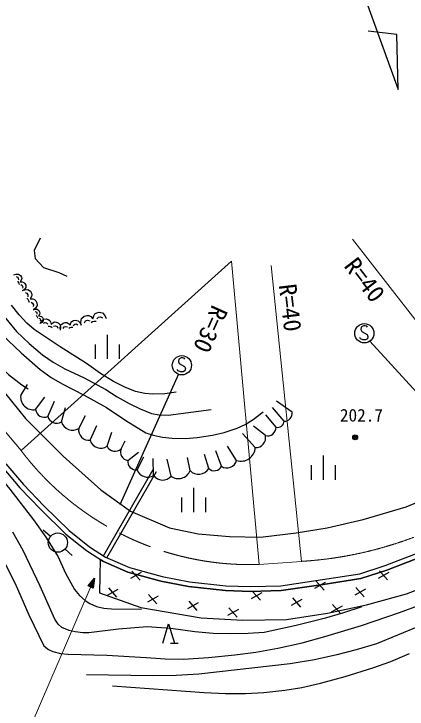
# Model space of a CAD drawing. Units: millimetres, scale not verified. Extents: x 40000 to 680000, y 20000 to 380000.
# Drawn here: x 379636 to 420602, y 245265 to 317721 of the extents above; entities that cross this region are included whole.
import ezdxf
from ezdxf.enums import TextEntityAlignment as Align

# ---------------------------------------------------------------- set-up
doc = ezdxf.new("R2010")
doc.units = ezdxf.units.MM
doc.header["$LTSCALE"] = 1000
doc.linetypes.add('CHAIN', pattern=[18.5, 12, -1.5, 3.5, -1.5])
for name, color, linetype, lineweight in [('S-BGD', 7, 'Continuous', 25), ('S-BGD-EXST', 7, 'Continuous', 25), ('S-BMK', 2, 'CHAIN', 13), ('S-BMK-SRVR', 3, 'Continuous', 25), ('S-STR-HTXT', 7, 'Continuous', 13)]:
    doc.layers.add(name, color=color, linetype=linetype, lineweight=lineweight)
doc.styles.add('ＭＳ ゴシック', font='')
doc.styles.get('ＭＳ ゴシック').set_extended_font_data('MS Gothic')

msp = doc.modelspace()

# ---------------------------------------------------------------- linework, layer by layer
at = {"layer": 'S-BGD'}
for p, q in [((382386, 294350), (381754, 293075)), ((381754, 293075), (381856, 292212)), ((381856, 292212), (382733, 291287)), ((382733, 291287), (384304, 290774)), ((379641, 290524), (379859, 290599)), ((379859, 290599), (380114, 290607)), ((380114, 290607), (380322, 290460)), ((384304, 290774), (385161, 290383)), ((379867, 290343), (380022, 290296)), ((380002, 289851), (380089, 289768)), ((380022, 290296), (380094, 290162)), ((380094, 290162), (380099, 289991)), ((380405, 289983), (380293, 289791)), ((380322, 290460), (380413, 290292)), ((380451, 290139), (380405, 289983)), ((380413, 290292), (380451, 290139)), ((380089, 289768), (380144, 289667)), ((380144, 289667), (380182, 289514)), ((380293, 289791), (380514, 289781)), ((380352, 289520), (380491, 289421)), ((380491, 289421), (380563, 289287)), ((380514, 289781), (380668, 289735)), ((380563, 289287), (380517, 289131)), ((380668, 289735), (380774, 289619)), ((380872, 289194), (380726, 288984)), ((380774, 289619), (380864, 289450)), ((380864, 289450), (380872, 289194)), ((380523, 288879), (380785, 288978)), ((380726, 288984), (380544, 288841)), ((380785, 288978), (381093, 288997)), ((380803, 288668), (380992, 288617)), ((380992, 288617), (381084, 288457)), ((381084, 288457), (381096, 288250)), ((381093, 288997), (381350, 288826)), ((381350, 288826), (381465, 288625)), ((381465, 288625), (381517, 288442)), ((381517, 288442), (381467, 288252)), ((380983, 288077), (381092, 287980)), ((381092, 287980), (381161, 287860)), ((381161, 287860), (381213, 287676)), ((381467, 288252), (381337, 288016)), ((381337, 288016), (381605, 288011)), ((381418, 287689), (381590, 287575)), ((381605, 288011), (381793, 287961)), ((381793, 287961), (381925, 287823)), ((381925, 287823), (382040, 287623)), ((381590, 287575), (381682, 287414)), ((381682, 287414), (381631, 287225)), ((381670, 286879), (381856, 286937)), ((381889, 287053), (381673, 286874)), ((381856, 286937), (382070, 286937)), ((382058, 287313), (381889, 287053)), ((382040, 287623), (382058, 287313)), ((382070, 286937), (382242, 286807)), ((381856, 286721), (381985, 286678)), ((381956, 286303), (382027, 286231)), ((381985, 286678), (382042, 286562)), ((382027, 286231), (382070, 286144)), ((382042, 286562), (382042, 286418)), ((382299, 286404), (382199, 286245)), ((382199, 286245), (382385, 286231)), ((382242, 286807), (382313, 286663)), ((382342, 286533), (382299, 286404)), ((382313, 286663), (382342, 286533)), ((382385, 286231), (382514, 286188)), ((386694, 285966), (386964, 286209)), ((386964, 286209), (387224, 286280)), ((387224, 286280), (387446, 286284)), ((387446, 286284), (387645, 286169)), ((387872, 285950), (387958, 286255)), ((387958, 286255), (388071, 286455)), ((388071, 286455), (388266, 286564)), ((388266, 286564), (388526, 286635)), ((388526, 286635), (388881, 286563)), ((388881, 286563), (389122, 286291)), ((389122, 286291), (389259, 285991)), ((382070, 286144), (382099, 286015)), ((382242, 286015), (382356, 285928)), ((382356, 285928), (382414, 285813)), ((382414, 285813), (382371, 285683)), ((382376, 285457), (382501, 285695)), ((382542, 285554), (382385, 285439)), ((382501, 285695), (382709, 285905)), ((382514, 286188), (382599, 286087)), ((382671, 285727), (382542, 285554)), ((382599, 286087), (382671, 285943)), ((382671, 285943), (382671, 285727)), ((382709, 285905), (383001, 285947)), ((382709, 285485), (382876, 285569)), ((382876, 285569), (383043, 285513)), ((383001, 285947), (383210, 285877)), ((383043, 285513), (383182, 285373)), ((383210, 285877), (383363, 285779)), ((383363, 285779), (383446, 285611)), ((383446, 285611), (383502, 285359)), ((383502, 285359), (383697, 285527)), ((383697, 285527), (383863, 285611)), ((383863, 285611), (384044, 285597)), ((384044, 285597), (384253, 285527)), ((384253, 285527), (384461, 285317)), ((384539, 285304), (384763, 285497)), ((384763, 285497), (384977, 285549)), ((384977, 285549), (385158, 285548)), ((385158, 285548), (385318, 285451)), ((385498, 285267), (385574, 285514)), ((385574, 285514), (385671, 285675)), ((385671, 285675), (385831, 285760)), ((385831, 285760), (386044, 285813)), ((386044, 285813), (386332, 285747)), ((386332, 285747), (386523, 285520)), ((386523, 285520), (386628, 285273)), ((386622, 285608), (386694, 285966)), ((386655, 285279), (386622, 285608)), ((386977, 285536), (387091, 285736)), ((387091, 285736), (387299, 285793)), ((387299, 285793), (387536, 285745)), ((387645, 286169), (387872, 285950)), ((387696, 285564), (387838, 285659)), ((387838, 285659), (387995, 285702)), ((387995, 285702), (388217, 285706)), ((388265, 285944), (388445, 286106)), ((388445, 286106), (388653, 286163)), ((388653, 286163), (388852, 286049)), ((383210, 285177), (383349, 285177)), ((383349, 285177), (383474, 285135)), ((383474, 285135), (383627, 285037)), ((383766, 285177), (383961, 285205)), ((383961, 285205), (384128, 285149)), ((384128, 285149), (384211, 284981)), ((384461, 285317), (384503, 285023)), ((384503, 285023), (384461, 284757)), ((384473, 285015), (384539, 285304)), ((384493, 284746), (384473, 285015)), ((384761, 284949), (384857, 285109)), ((384857, 285109), (385028, 285152)), ((385028, 285152), (385220, 285108)), ((385318, 285451), (385498, 285267)), ((385347, 284957), (385465, 285031)), ((385465, 285031), (385593, 285063)), ((385593, 285063), (385774, 285062)), ((385818, 285255), (385968, 285383)), ((385968, 285383), (386139, 285426)), ((386139, 285426), (386298, 285328)), ((389346, 284271), (389346, 281754)), ((388097, 283264), (388097, 281754)), ((390595, 283264), (390595, 281754)), ((377596, 279566), (380837, 275559)), ((380347, 277946), (381052, 279101)), ((381891, 276479), (382861, 277768)), ((383170, 275768), (383876, 277368)), ((408623, 276213), (406991, 277368)), ((384581, 275190), (385023, 276702)), ((407785, 275279), (406594, 276702)), ((380837, 275559), (384786, 271617)), ((386390, 274524), (387096, 275857)), ((406947, 274657), (405888, 275946)), ((387581, 273279), (388287, 274835)), ((405844, 273768), (404609, 274746)), ((389346, 272657), (389831, 274124)), ((404785, 272524), (403462, 273990)), ((390801, 272390), (391242, 273235)), ((402844, 271190), (401874, 272657)), ((391507, 271190), (392610, 272035)), ((399933, 270346), (399492, 271813)), ((401256, 270568), (400683, 272168)), ((384786, 271617), (388699, 268126)), ((392478, 270213), (393183, 271546)), ((394198, 269635), (394154, 271368)), ((396007, 269546), (395610, 271324)), ((397992, 270124), (397727, 271502)), ((411843, 271693), (411843, 269176)), ((378423, 270512), (380262, 268338)), ((378803, 270838), (380633, 268676)), ((410594, 270687), (410594, 269176)), ((413092, 270687), (413092, 269176)), ((388981, 261234), (394150, 270245)), ((389327, 261033), (394496, 270043)), ((380262, 268338), (382401, 266091)), ((380633, 268676), (382756, 266446)), ((388699, 268126), (391791, 265911)), ((398345, 268316), (398345, 265799)), ((420518, 266361), (423834, 267750)), ((397096, 267309), (397096, 265799)), ((399594, 267309), (399594, 265799)), ((382401, 266091), (385047, 263494)), ((382756, 266446), (385377, 263874)), ((416009, 265010), (420518, 266361)), ((391791, 265911), (395853, 264146)), ((412283, 264146), (416009, 265010)), ((383457, 263269), (382696, 263921)), ((385377, 263874), (387500, 262189)), ((395853, 264146), (398834, 263546)), ((409042, 263621), (412283, 264146)), ((385047, 263494), (387210, 261779)), ((398834, 263546), (402113, 263245)), ((402113, 263245), (405317, 263170)), ((405317, 263170), (409042, 263621)), ((384965, 261948), (385712, 261280)), ((387210, 261779), (388960, 260650)), ((387500, 262189), (389194, 261097)), ((418327, 260214), (422212, 261716)), ((388626, 260866), (388549, 257366)), ((388960, 260650), (388626, 260866)), ((389194, 261097), (391679, 260027)), ((422399, 261250), (418491, 259739)), ((418491, 259739), (422399, 261250)), ((391515, 259551), (388960, 260650)), ((388960, 260650), (391515, 259551)), ((415683, 259372), (418327, 260214)), ((420544, 257279), (428547, 260420)), ((394953, 258604), (391515, 259551)), ((391515, 259551), (394953, 258604)), ((391679, 260027), (395068, 259094)), ((392910, 259489), (391794, 258859)), ((391924, 259654), (392780, 258695)), ((418491, 259739), (415798, 258881)), ((415798, 258881), (418491, 259739)), ((418697, 259518), (417581, 258888)), ((417711, 259683), (418567, 258724)), ((387386, 258096), (388042, 258906)), ((388042, 258906), (387899, 257870)), ((395068, 259094), (397915, 258525)), ((407438, 258120), (411798, 258758)), ((411798, 258758), (415683, 259372)), ((415798, 258881), (411875, 258260)), ((411875, 258260), (415798, 258881)), ((387899, 257870), (387386, 258096)), ((387476, 258100), (387930, 258647)), ((387842, 257939), (387476, 258100)), ((387565, 258105), (387866, 258500)), ((387785, 258008), (387565, 258105)), ((387654, 258110), (387771, 258278)), ((387727, 258078), (387654, 258110)), ((387771, 258278), (387727, 258078)), ((387866, 258500), (387785, 258008)), ((387930, 258647), (387842, 257939)), ((397839, 258027), (394953, 258604)), ((394953, 258604), (397839, 258027)), ((401665, 257618), (397839, 258027)), ((397839, 258027), (401665, 257618)), ((397915, 258525), (401700, 258120)), ((401700, 258120), (404275, 258029)), ((404275, 258029), (407438, 258120)), ((411875, 258260), (407481, 257618)), ((407481, 257618), (411875, 258260)), ((412077, 258458), (410961, 257827)), ((411092, 258622), (411947, 257663)), ((388549, 257366), (392878, 255839)), ((390473, 257731), (389357, 257101)), ((389487, 257895), (390342, 256936)), ((404273, 257526), (401665, 257618)), ((401665, 257618), (404273, 257526)), ((407481, 257618), (404273, 257526)), ((404273, 257526), (407481, 257618)), ((405458, 257397), (404341, 256767)), ((404472, 257561), (405327, 256602)), ((416260, 257760), (415143, 257130)), ((415274, 257924), (416129, 256966)), ((416388, 256145), (420544, 257279)), ((394655, 257034), (393539, 256403)), ((393670, 257198), (394525, 256239)), ((397852, 256500), (398707, 255542)), ((409640, 256699), (408524, 256069)), ((408654, 256864), (409510, 255905)), ((392878, 255839), (399156, 254792)), ((398838, 256336), (397721, 255706)), ((402034, 255803), (402890, 254844)), ((412318, 255272), (416388, 256145)), ((413822, 256002), (412706, 255372)), ((412837, 256166), (413692, 255207)), ((403020, 255639), (401904, 255008)), ((408032, 254618), (412318, 255272)), ((399156, 254792), (403486, 254531)), ((403486, 254531), (408032, 254618)), ((395158, 252149), (395757, 254163)), ((395757, 254163), (396357, 252149)), ((395957, 252149), (396757, 252149))]:
    msp.add_line(p, q, dxfattribs=at)
for points in [[(359156, 292152), (361123, 289872), (363163, 287672), (365248, 285500), (367381, 283115), (368921, 281194), (370594, 278935), (376539, 271396), (379195, 268173), (381693, 264986), (382956, 263173), (384244, 261134), (384989, 259485), (385943, 257734), (386461, 257115), (387045, 256594), (387552, 256260), (388232, 255955), (389005, 255779), (389805, 255717), (392929, 255670)], [(377353, 287716), (379915, 284610), (381233, 283374), (382627, 282205), (383720, 281438), (384931, 280731), (386954, 279777), (389219, 278569), (390395, 277804), (391645, 277124), (392785, 276548), (393970, 276076), (394758, 275935), (395692, 275901), (400205, 276497)], [(396546, 278290), (395357, 278140), (394066, 278087), (393267, 278155), (392309, 278378), (391190, 278821), (390018, 279414), (388665, 280239), (387185, 281268), (384445, 283012), (381759, 284844), (380997, 285496), (380168, 286359), (379388, 287352)], [(372429, 286070), (375029, 283699), (377892, 281230), (379083, 280143), (380476, 279044), (381138, 278653)], [(378409, 284286), (380396, 282385), (382361, 280646), (383508, 279836), (384653, 279154), (386974, 277975), (389278, 276686), (391288, 275339), (393374, 274071), (394133, 273813), (395118, 273603), (396127, 273492), (397526, 273475), (398746, 273568), (400325, 273813), (401554, 274095), (402890, 274534), (403724, 274929), (404567, 275463), (405604, 276254)], [(415873, 255939), (413981, 255285), (411963, 254697), (409036, 253966), (405726, 253258), (404033, 253136), (402202, 253110), (400403, 253161), (398475, 253328), (395990, 253654), (393527, 253854), (390535, 253603), (387441, 253223), (386808, 253211), (386013, 253320), (385385, 253467), (384647, 253777), (384248, 254126), (383908, 254622), (382384, 258060), (380606, 261796), (379517, 263720)], [(378758, 260323), (379755, 258349), (381177, 255085), (382761, 251846), (383238, 251474), (383706, 251253), (384487, 251070), (385289, 250992), (389330, 250879), (393411, 250648), (395405, 250509), (397319, 250481), (399913, 250647), (402659, 250931), (404840, 251205), (407144, 251602), (409678, 252179), (412034, 252817), (415840, 253985), (419826, 255319), (422071, 256167)], [(421785, 253858), (417413, 252068), (415309, 251426), (413289, 250915), (410943, 250408), (408436, 249974), (398898, 248913), (396525, 248775), (394127, 248744), (387203, 248840)], [(389903, 247673), (399469, 247006), (401665, 246900), (403766, 246904), (405681, 247000), (407869, 247229), (409634, 247528), (411584, 247969), (414160, 248668), (417026, 249561), (418906, 250240), (420862, 251060)]]:
    msp.add_lwpolyline(points, dxfattribs=at)
for centre, major_axis, start_param, end_param in [((381664, 277796), (0, 1336), 1.458303, 3.312893), ((382795, 276607), (0, 920), 1.710131, 3.564722), ((407856, 276063), (0, 787), 3.049654, 4.904244), ((384091, 276013), (0, 959), 1.828415, 3.683005), ((385734, 275540), (0, 1213), 1.86357, 3.71816), ((406064, 274629), (0, 889), 2.889038, 4.743629), ((407134, 275285), (0, 656), 2.849324, 4.703915), ((387449, 274352), (0, 1080), 1.41072, 3.26531), ((388695, 273635), (0, 1177), 1.877623, 3.732213), ((404851, 273546), (0, 1024), 3.076467, 4.931058), ((390173, 273074), (0, 932), 2.034444, 3.889034), ((403318, 272590), (0, 1479), 2.812716, 4.667307), ((391601, 272057), (0, 872), 1.178456, 3.033047), ((392356, 271068), (0, 864), 1.428899, 3.28349), ((401819, 271479), (0, 1073), 2.585189, 4.439779), ((398879, 270968), (0, 1230), 2.327448, 4.182039), ((400512, 270957), (0, 845), 2.379446, 4.234037), ((393553, 270574), (0, 1142), 1.892547, 3.747137), ((395135, 270274), (0, 1140), 2.165556, 4.020146), ((396784, 270585), (0, 1301), 2.49553, 4.35012)]:
    msp.add_ellipse(centre, major_axis=major_axis, ratio=0.992541, start_param=start_param, end_param=end_param, dxfattribs=at)
for centre, major_axis in [((415190, 273590), (0, 252)), ((415190, 273590), (0, 151)), ((415190, 273590), (0, 50.3)), ((384218, 262617), (0, 1007))]:
    msp.add_ellipse(centre, major_axis=major_axis, ratio=0.992541, dxfattribs=at)
at = {"layer": 'S-BGD-EXST'}
for p, q in [((415832, 285079), (415792, 284837)), ((415792, 284837), (415872, 284636)), ((416072, 285200), (415832, 285079)), ((416232, 285200), (416072, 285200)), ((416392, 285159), (416232, 285200)), ((416472, 285079), (416392, 285159)), ((415872, 284636), (416432, 284314)), ((416432, 284314), (416512, 284112)), ((416512, 284112), (416472, 283871)), ((415752, 283871), (415672, 283992)), ((415992, 283750), (415752, 283871)), ((416272, 283750), (415992, 283750)), ((416472, 283871), (416272, 283750)), ((416723, 283629), (428884, 270226)), ((397060, 281863), (396820, 281742)), ((397220, 281863), (397060, 281863)), ((397380, 281823), (397220, 281863)), ((396820, 281742), (396780, 281501)), ((396780, 281501), (396860, 281299)), ((396860, 281299), (397420, 280977)), ((397459, 281742), (397380, 281823)), ((396740, 280534), (396660, 280655)), ((396980, 280414), (396740, 280534)), ((397260, 280414), (396980, 280414)), ((397459, 280534), (397260, 280414)), ((397420, 280977), (397499, 280776)), ((397499, 280776), (397459, 280534)), ((396797, 280178), (390688, 266545))]:
    msp.add_line(p, q, dxfattribs=at)
for centre in [(416152, 284434), (397140, 281098)]:
    msp.add_ellipse(centre, major_axis=(0, 1007), ratio=0.992541, dxfattribs=at)
at = {"layer": 'S-BMK'}
for p, q in [((373876, 279881), (380387, 272213)), ((405186, 260336), (409594, 260664))]:
    msp.add_line(p, q, dxfattribs=at)
for centre, major_axis, start_param, end_param in [((404227, 290523), (0, 30202), 2.222111, 3.173578), ((407207, 300861), (0, 40269), 3.201365, 3.856438)]:
    msp.add_ellipse(centre, major_axis=major_axis, ratio=0.992541, start_param=start_param, end_param=end_param, dxfattribs=at)
at = {"layer": 'S-BMK-SRVR'}
for p, q in [((408394, 341101), (419682, 309855)), ((419542, 315558), (416564, 315908)), ((419682, 309855), (419542, 315558))]:
    msp.add_line(p, q, dxfattribs=at)
at = {"layer": 'S-STR-HTXT'}
for p, q in [((414922, 294227), (433406, 270450)), ((402316, 291947), (380387, 272213)), ((405186, 260336), (402316, 291947)), ((409594, 260664), (406443, 291510)), ((388042, 258906), (377296, 234089))]:
    msp.add_line(p, q, dxfattribs=at)

# ---------------------------------------------------------------- texts
at = {"layer": 'S-STR-HTXT', "style": 'ＭＳ ゴシック'}
for s, rotation, p in [('R=40', 307.592, (413506, 291090)), ('R=40', 276.75, (406683, 289409)), ('R=30', 245.86, (399812, 287728))]:
    msp.add_text(s, height=1833, rotation=rotation, dxfattribs=at).set_placement(p, align=Align.BOTTOM_LEFT)
msp.add_text('202.7', height=1320, dxfattribs=at).set_placement((413602, 274835), align=Align.BOTTOM_LEFT)

doc.saveas('drawing.dxf')
